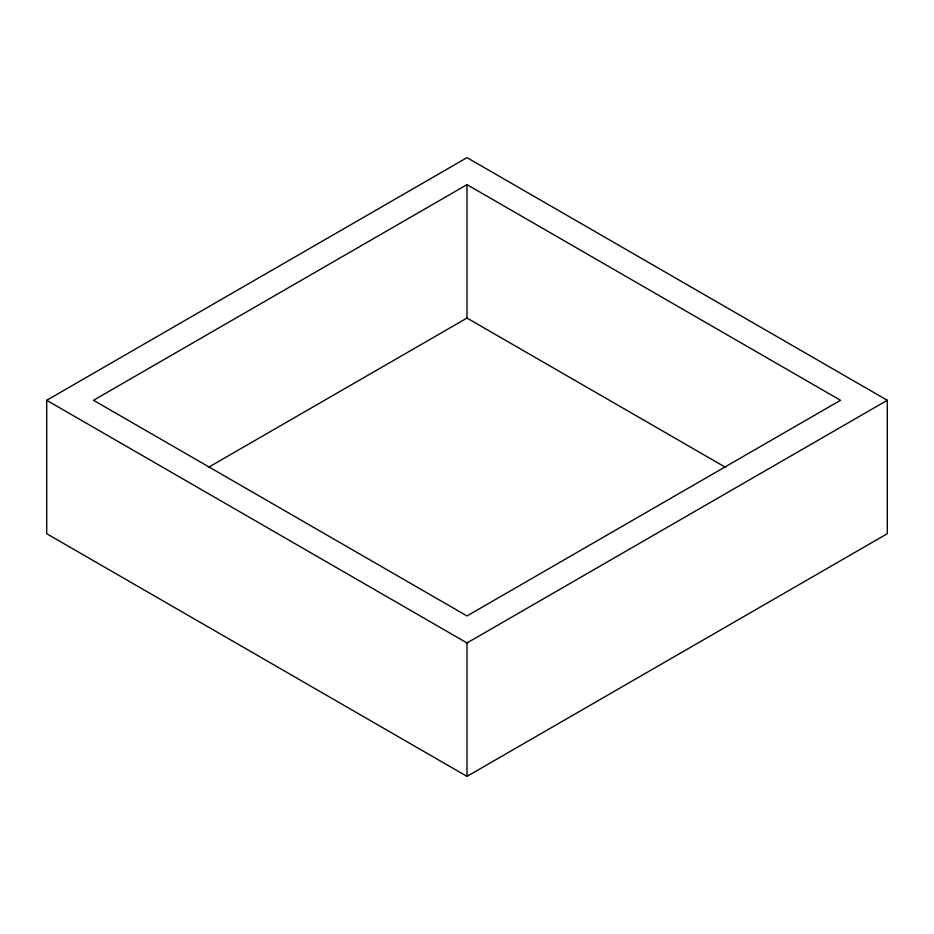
<?xml version="1.0" encoding="UTF-8"?>
<svg xmlns="http://www.w3.org/2000/svg" width="934" height="934" viewBox="0 0 934 934"><rect width="100%" height="100%" fill="white"/><g stroke="black" fill="none" stroke-linecap="round" stroke-linejoin="round"><path stroke-width="1.4" d="M46.7 400.289L467 157.636L887.3 400.289L887.3 533.711L467 776.364L46.7 533.711L46.7 400.289L467 642.954L887.3 400.289M467 184.652L93.493 400.289L467 615.938L840.507 400.289L467 184.652L467 318.062L725.683 467.409M208.317 467.409L467 318.062M467 642.954L467 776.364"/></g></svg>
